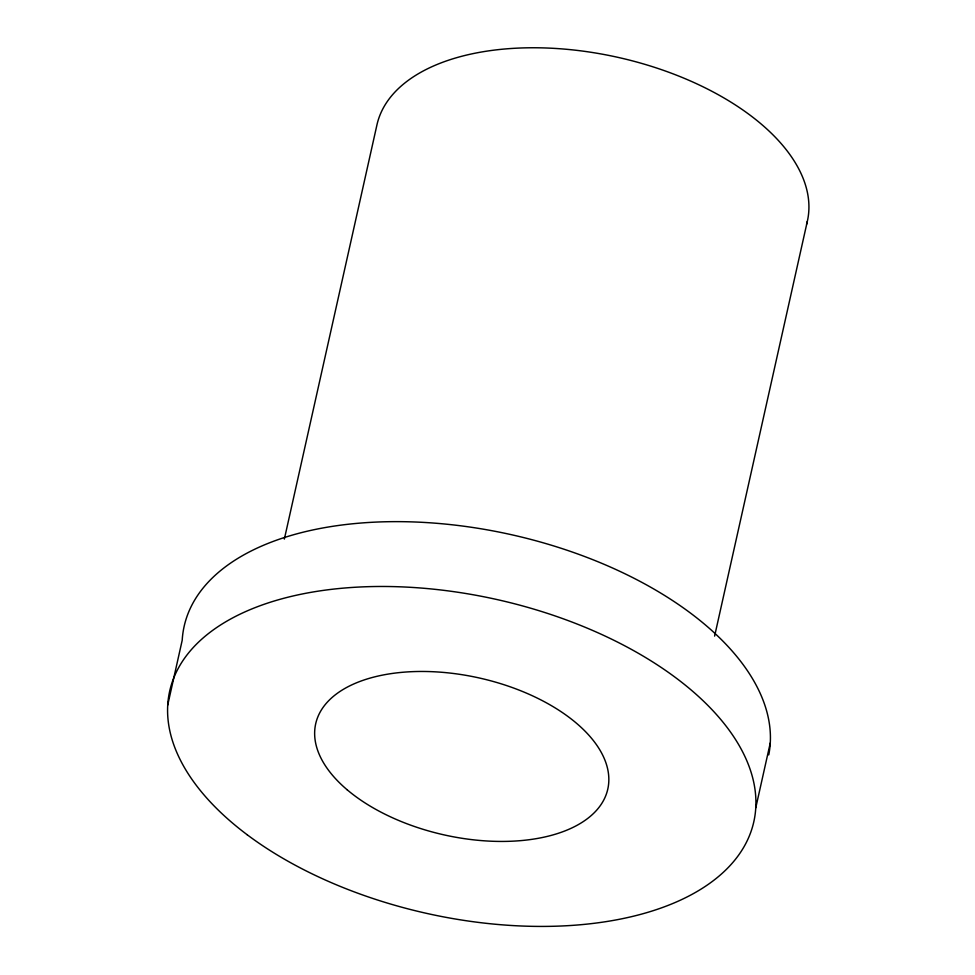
<?xml version="1.0" encoding="UTF-8"?>
<svg xmlns="http://www.w3.org/2000/svg" width="975" height="975" viewBox="0 0 975 975"><rect width="100%" height="100%" fill="white"/><g stroke="black" fill="none" stroke-linecap="round" stroke-linejoin="round"><path stroke-width="1.46" d="M167.712 705.096L182.203 640.27A299.288 160.814 12.6 0 1 496.653 531.607A299.288 160.814 12.6 0 1 768.751 754.894M284.359 539.09L377.033 124.495A220.533 118.487 12.6 0 1 621.416 58.147A220.533 118.487 12.6 0 1 806.569 224.348M714.614 636.102L807.288 221.508M755.771 807.8L770.262 742.962M247.138 834.71A299.288 160.814 12.6 0 0 743.303 847.982A299.288 160.814 12.6 0 0 394.79 586.645A299.288 160.814 12.6 0 0 247.138 834.71M347.149 789.774A149.65 80.401 12.6 0 0 598.906 807.495A149.65 80.401 12.6 0 0 439.177 672.08A149.65 80.401 12.6 0 0 347.149 789.774"/></g></svg>
